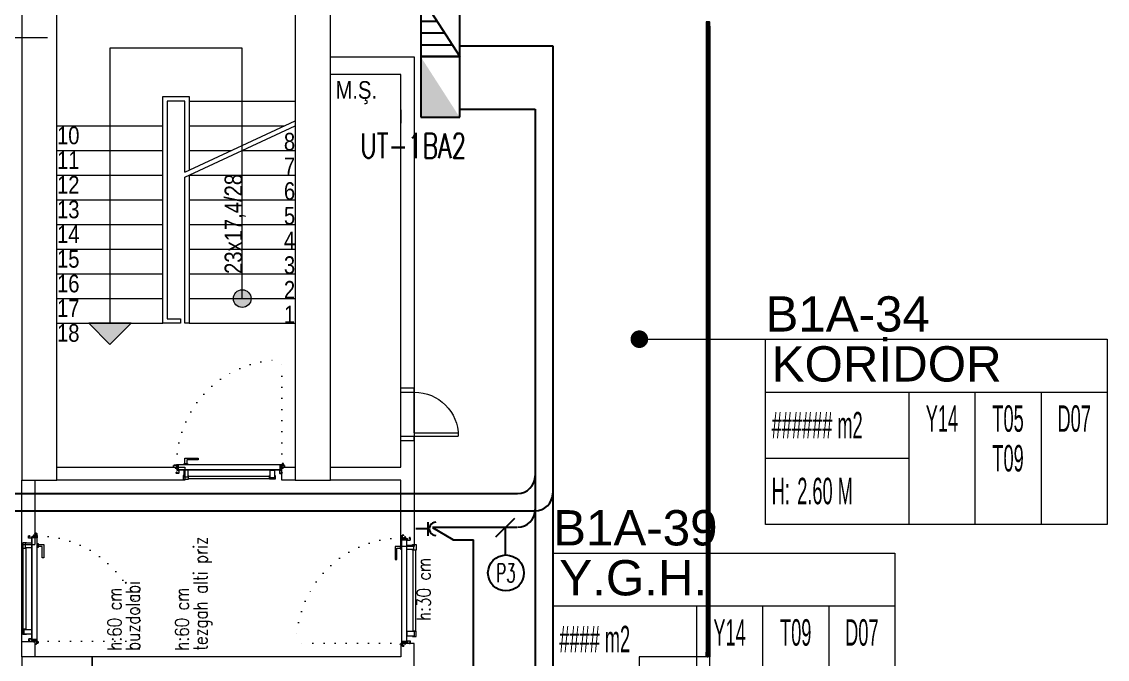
# Model space of a CAD drawing. Header units: metres. Extents: x -13194 to 152406, y -14653 to 29421.
# Drawn here: x 84860 to 86091, y 2477 to 3200 of the extents above; entities that cross this region are included whole.
import ezdxf
from ezdxf.enums import TextEntityAlignment as Align

# ---------------------------------------------------------------- set-up
doc = ezdxf.new("R2010")
doc.units = ezdxf.units.M
doc.header["$LTSCALE"] = 100
doc.header["$MEASUREMENT"] = 0
doc.linetypes.add('DOT2', pattern=[0.125, 0, -0.125])
doc.layers.get('0').update_dxf_attribs({"color": 9, "lineweight": 9})
for name, color, linetype, lineweight in [('0 @ 1', 9, 'Continuous', 9), ('00', 9, 'Continuous', 9), ('01', 9, 'Continuous', 9), ('06D', 9, 'Continuous', 9), ('10', 9, 'Continuous', 9), ('14', 9, 'Continuous', 9), ('15', 9, 'Continuous', 9), ('19', 9, 'Continuous', 9), ('20', 9, 'DOT2', 9), ('21', 9, 'Continuous', 9), ('21_mahal200', 9, 'Continuous', 9), ('25', 9, 'Continuous', 9), ('E-AYDINLATMA VE PRİZ PANOSU', 7, 'Continuous', 30), ('E-KABLO', 7, 'Continuous', 30), ('E-LINYE', 7, 'Continuous', 30), ('E-PRİZ', 7, 'Continuous', 30), ('E-UPS PANOSU', 7, 'Continuous', 30), ('E-YAZI', 7, 'Continuous', 30)]:
    doc.layers.add(name, color=color, linetype=linetype, lineweight=lineweight)
doc.styles.add('Arial', font='arial.ttf', dxfattribs={"height": 2.5})
doc.styles.add('E-YAZI', font='txttw.shx')
doc.styles.add('MuuM_TEXT-ITALIC', font='ARIALNI.TTF')
doc.styles.add('MuuM_TEXT-STANDART', font='ARIALN.TTF')
doc.dimstyles.new('MuuM_DIM200', dxfattribs={"dimscale": 20, "dimtxt": 2, "dimasz": 1, "dimexe": 1, "dimexo": 1, "dimgap": 1, "dimtad": 1, "dimdec": 1, "dimrnd": 0.5, "dimdsep": 46, "dimtxsty": 'MuuM_TEXT-STANDART', "dimblk": 'ARCHTICK', "dimcen": 0, "dimdle": 0.15, "dimclrd": 256, "dimclre": 256, "dimclrt": 256, "dimadec": 0, "dimazin": 0, "dimtfac": 5, "dimtdec": 1, "dimtix": 1, "dimtmove": 2, "dimatfit": 3, "dimldrblk": 'DOT', "dimfxl": 3, "dimfxlon": 1, "dimtolj": 1, "dimlwd": -1, "dimlwe": -1, "dimarcsym": 0})
pattern_1 = [(225, (-604.72494, -2171.82614), (-0.0883883476, 0.0883883476), []), (135, (-604.72494, -2171.82614), (0.0883883476, 0.0883883476), [])]

# ---------------------------------------------------------------- blocks, each defined once
blk = doc.blocks.new('100_PRİZ')
at = {"layer": 'E-PRİZ', "color": 4}
for p, q in [((-1.22, 2.14), (1.28, 2.14)), ((0, 2.4), (0, 0))]:
    blk.add_line(p, q, dxfattribs=at)
blk.add_arc((0, 3.6), 1.2, 180.7551, 0.7551, dxfattribs=at)
blk = doc.blocks.new('100_AYDINLATMA VE PRİZ PANOSU')
at = {"layer": 'E-AYDINLATMA VE PRİZ PANOSU', "color": 4}
for p, q in [((-3.07, 3.95), (3.07, 3.95)), ((-3.07, 0), (-3.07, 3.95)), ((3.07, 3.95), (3.07, 0)), ((3.07, 0), (-3.07, 0))]:
    blk.add_line(p, q, dxfattribs=at)
blk.add_solid([(3.07, 0), (-3.07, 0), (-3.07, 3.95)], dxfattribs=at)
blk = doc.blocks.new('100_UPS PANOSU')
at = {"layer": 'E-UPS PANOSU', "color": 4}
for p, q in [((-3.07, 3.95), (3.07, 3.95)), ((-3.07, 0), (-3.07, 3.95)), ((3.07, 0), (-3.07, 3.95)), ((3.07, 3.95), (3.07, 0)), ((-1.87, 0), (-1.87, 3.18)), ((-0.67, 0), (-0.67, 2.41)), ((0.53, 0), (0.53, 1.63)), ((3.07, 0), (-3.07, 0)), ((1.73, 0), (1.73, 0.86))]:
    blk.add_line(p, q, dxfattribs=at)
blk = doc.blocks.new('p-kolon_80x80')
blk.add_lwpolyline([(-40, -40), (40, -40), (40, 40), (-40, 40)], close=True)
blk = doc.blocks.new('1.Bod.Ara.Sitatik Elk')
at = {"layer": '01'}
blk.add_lwpolyline([(900, -5950), (900, -5950), (900, -5950), (900, -5400), (1170, -5400), (1170, -5950), (1170, -5950), (1170, -5950), (1210, -5950), (1210, -5350), (860, -5350), (860, -5950), (900, -5950)], dxfattribs=at)
for p in [(900, -6190), (1600, -6190)]:
    blk.add_blockref('p-kolon_80x80', p, dxfattribs=at)
blk = doc.blocks.new('0_roomno2')
blk.add_lwpolyline([(19.375, -10.5), (0, -10.5), (0, 0), (19.375, 0)], close=True)
for points in [[(0, -3), (19.375, -3)], [(8.125, -3), (8.125, -10.5)], [(11.875, -3), (11.875, -10.5)], [(15.625, -3), (15.625, -10.5)], [(0, -6.75), (8.125, -6.75)]]:
    blk.add_lwpolyline(points)
at = {"style": 'MuuM_TEXT-STANDART', "width": 0.6}
blk.add_text('H:', height=1.5, dxfattribs=at).set_placement((0.35, -8.608), align=Align.MIDDLE_LEFT)
at = {"style": 'Arial'}
blk.add_attdef('ODANO', (0, 1.17), '', height=2, dxfattribs=at)
blk.add_attdef('MEKANADI', text='', height=2, dxfattribs=at).set_placement((0.35, -3), align=Align.BOTTOM_LEFT)
at = {"style": 'MuuM_TEXT-STANDART', "width": 0.6}
for tag, p in [('M2', (0.35, -4.875)), ('TEMIZTAVANYUKSEKLIGI', (1.8, -8.608))]:
    blk.add_attdef(tag, text='', height=1.5, dxfattribs=at).set_placement(p, align=Align.MIDDLE_LEFT)
for tag, p in [('YER01', (10, -4.5)), ('TAVAN01', (13.75, -4.5)), ('DUVAR01', (17.5, -4.5)), ('YER02', (10, -6.75)), ('TAVAN02', (13.75, -6.75)), ('DUVAR02', (17.5, -6.75)), ('YER03', (10, -9)), ('TAVAN03', (13.75, -9)), ('DUVAR03', (17.5, -9))]:
    blk.add_attdef(tag, text='', height=1.5, dxfattribs=at).set_placement(p, align=Align.MIDDLE_CENTER)
blk = doc.blocks.new('_ArchTick')
at = {"color": 0, "linetype": 'ByBlock', "const_width": 0.15}
blk.add_lwpolyline([(-0.5, -0.5), (0.5, 0.5)], dxfattribs=at)
blk = doc.blocks.new('_Dot')
at = {"color": 0, "linetype": 'ByBlock', "lineweight": -2}
blk.add_line((-0.5, 0), (-1, 0), dxfattribs=at)
at = {"color": 0, "linetype": 'ByBlock', "const_width": 0.5}
blk.add_lwpolyline([(-0.25, 0, 1), (0.25, 0, 1)], format="xyb", close=True, dxfattribs=at)
blk = doc.blocks.new('*U19')
at = {"ltscale": 15}
for p, q in [((-25, 1), (-26, 0)), ((-25, -1), (-26, 0)), ((-23, 1), (-25, 1)), ((-23, 1), (-23, -2)), ((-21, -3), (-18, 3)), ((-21, -3), (-18, 3)), ((-20, -3), (-17, 3)), ((-20, -3), (-16, 3)), ((-18, -3), (-15, 3)), ((-18, -3), (-15, 3)), ((-18, 1), (-18, 2)), ((-17, -3), (-14, 3)), ((-17, -3), (-13, 3)), ((-17, 1), (-17, 2)), ((-15, -3), (-12, 3)), ((-15, -3), (-12, 3)), ((-15, 1), (-15, 2)), ((-14, -3), (-11, 3)), ((-14, -3), (-10, 3)), ((-14, 1), (-14, 2)), ((-12, -3), (-9, 3)), ((-12, -3), (-9, 3)), ((-12, 1), (-12, 2)), ((-11, -3), (-8, 3)), ((-11, -3), (-7, 3)), ((-11, 1), (-11, 2)), ((-9, -3), (-6, 3)), ((-9, -3), (-6, 3)), ((-9, 1), (-9, 2)), ((-8, -3), (-4, 3)), ((-8, -3), (-5, 3)), ((-8, 1), (-8, 2)), ((-6, -3), (-3, 3)), ((-6, -3), (-3, 3)), ((-6, 1), (-6, 2)), ((-5, -3), (-1, 3)), ((-5, -3), (-2, 3)), ((-5, 1), (-5, 2)), ((-3, 1), (-3, 2)), ((0, 4), (-2, 1)), ((-2, 1), (-2, 2)), ((0, 0), (-1, 0)), ((-25, -1), (-23, -2)), ((-9, -2), (-23, -2)), ((-21, -3), (-21, -2)), ((-20, -3), (-19, -2)), ((-20, -2), (-19, -2)), ((-19, -2), (-18, -2)), ((-18, -3), (-18, -2)), ((-17, -3), (-16, -2)), ((-17, -2), (-16, -2)), ((-16, -2), (-15, -2)), ((-15, -3), (-15, -2)), ((-14, -3), (-13, -2)), ((-14, -2), (-13, -2)), ((-13, -2), (-12, -2)), ((-12, -3), (-12, -2)), ((-11, -3), (-10, -2)), ((-11, -2), (-10, -2)), ((-10, -2), (-9, -2)), ((-9, -3), (-9, -2)), ((-8, -2), (-7, -2)), ((-8, -3), (-7, -2)), ((-7, -2), (-6, -2)), ((-6, -3), (-6, -2)), ((-5, -2), (-4, -2)), ((-5, -3), (-4, -2)), ((-4, -2), (-2, -2)), ((0, -4), (-2, -2)), ((0, 0), (-1, 0))]:
    blk.add_line(p, q, dxfattribs=at)
for p, q in [((-7, 1), (-23, 1)), ((-17, 1), (-19, 1)), ((-16, 1), (-17, 1)), ((-14, 1), (-16, 1)), ((-13, 1), (-14, 1)), ((-11, 1), (-13, 1)), ((-10, 1), (-11, 1)), ((-8, 1), (-10, 1)), ((-7, 1), (-8, 1)), ((-5, 1), (-7, 1)), ((-4, 1), (-5, 1)), ((-2, 1), (-4, 1)), ((-2, 1), (-2, 1)), ((0, 0), (0, 4)), ((-2, -2), (-2, -2)), ((0, 0), (0, -4))]:
    blk.add_line(p, q)
for centre, radius, start, end in [((-26, 4), 3.92, 274.361, 322.1025), ((-26, -4), 3.92, 37.8975, 85.639), ((-18, 3), 0.0971, 330.3204, 150.3204), ((-17, 3), 0.0971, 330.3204, 150.3204), ((-15, 3), 0.0971, 330.3204, 150.3204), ((-14, 3), 0.0971, 330.3204, 150.3204), ((-12, 3), 0.0971, 330.3204, 150.3204), ((-11, 3), 0.0971, 330.3204, 150.3204), ((-9, 3), 0.0971, 330.3204, 150.3204), ((-8, 3), 0.0971, 330.3204, 150.3204), ((-6, 3), 0.0971, 330.3204, 150.3204), ((-5, 3), 0.0971, 330.3204, 150.3204), ((-3, 3), 0.0971, 330.3204, 150.3204), ((-2, 3), 0.0971, 330.3204, 150.3204), ((-1, 0), 0.486, 90, 270), ((0, 4), 0.25, 0, 150.0864), ((-21, -3), 0.0971, 150.3204, 330.3204), ((-20, -3), 0.0971, 150.3204, 330.3204), ((-18, -3), 0.0971, 150.3204, 330.3204), ((-17, -3), 0.0971, 150.3204, 330.3204), ((-15, -3), 0.0971, 150.3204, 330.3204), ((-14, -3), 0.0971, 150.3204, 330.3204), ((-12, -3), 0.0971, 150.3204, 330.3204), ((-11, -3), 0.0971, 150.3204, 330.3204), ((-9, -3), 0.0971, 150.3204, 330.3204), ((-8, -3), 0.0971, 150.3204, 330.3204), ((-6, -3), 0.0971, 150.3204, 330.3204), ((-5, -3), 0.0971, 150.3204, 330.3204), ((0, -4), 0.25, 209.9136, 0)]:
    blk.add_arc(centre, radius, start, end, dxfattribs=at)
blk = doc.blocks.new('conta')
at = {"ltscale": 10}
for p, q in [((-2649.9, 5345.5), (-2649.8, 5345.6)), ((-2649.9, 5344.5), (-2649.8, 5344.3)), ((-2649.8, 5344.3), (-2649.7, 5344.3)), ((-2649.7, 5345.4), (-2649.3, 5345.4)), ((-2649.2, 5345.4), (-2649.1, 5345.5)), ((-2649, 5344), (-2648.8, 5343.8)), ((-2648.9, 5344.1), (-2648.7, 5343.9)), ((-2648.8, 5345.1), (-2648.6, 5345.3)), ((-2648.8, 5344.9), (-2648.6, 5345.2)), ((-2648.7, 5343.8), (-2648.7, 5343.8)), ((-2648.6, 5345.3), (-2648.6, 5345.3))]:
    blk.add_line(p, q, dxfattribs=at)
for centre, radius, start, end in [((-2649.8, 5345.5), 0.05, 140.6345, 188.9372), ((-2653, 5345), 3.19, 350.4674, 8.9372), ((-2649.9, 5344.5), 0.02, 170.4674, 213.7451), ((-2649.7, 5345.6), 0.0696, 22.2428, 159.258), ((-2650.9, 5345), 1.24, 340.3382, 16.7772), ((-2649.7, 5344.6), 0.03, 160.3382, 273.2666), ((-2649.7, 5345.4), 0.03, 90, 196.7772), ((-2649.6, 5341.5), 3.01, 80.4362, 93.2666), ((-2649.3, 5345.5), 0.05, 270, 303.0062), ((-2649.2, 5344.1), 0.231, 353.9571, 81.9004), ((-2649.1, 5345.5), 0.03, 4.7972, 123.0062), ((-2649.1, 5344.5), 0.03, 260.4362, 338.7066), ((-2651.2, 5344.8), 2.33, 7.5897, 18.7951), ((-2649, 5345.6), 0.05, 18.7951, 42.1429), ((-2650.2, 5345), 1.27, 338.7066, 23.0418), ((-2648.9, 5344.1), 0.1, 173.9571, 217.2653), ((-2648.8, 5345.1), 0.05, 187.5897, 322.7347), ((-2658.2, 5345.2), 9.36, 353.6857, 357.8537), ((-2648.8, 5344.2), 0.1, 173.6857, 217.2653), ((-2648.8, 5344.8), 0.05, 142.7347, 180.2669), ((-2648.7, 5343.8), 0.05, 217.2653, 307.2653), ((-2648.7, 5343.8), 0.05, 307.2653, 37.2653), ((-2648.6, 5345.3), 0.05, 52.7347, 142.7347), ((-2648.6, 5345.3), 0.05, 322.7347, 52.7347)]:
    blk.add_arc(centre, radius, start, end, dxfattribs=at)
for points, knots in [([(-2649, 5345.6), (-2649, 5345.6), (-2649.1, 5345.7), (-2649.2, 5345.4), (-2649.3, 5345.7), (-2649.4, 5345.5), (-2649.5, 5345.7), (-2649.6, 5345.5), (-2649.7, 5345.6), (-2649.7, 5345.6)], [0.0086373, 0.0086373, 0.0086373, 0.0086373, 0.1097304, 0.3133405, 0.4430081, 0.5658764, 0.7165186, 0.8527974, 0.9648495, 0.9648495, 0.9648495, 0.9648495]), ([(-2649.7, 5344.3), (-2649.7, 5344.3), (-2649.7, 5344.5), (-2649.6, 5344.3), (-2649.3, 5344.4), (-2649.2, 5344.4), (-2649.2, 5344.4)], [0, 0, 0, 0, 0.1008757, 0.3841126, 0.5436166, 0.6906785, 0.6906785, 0.6906785, 0.6906785])]:
    blk.add_open_spline(points, degree=3, knots=knots, dxfattribs=at)
blk = doc.blocks.new('p-yn_sackasa')
at = {"layer": '10', "linetype": 'Continuous'}
for p, q in [((-2.2, 0), (-2.2, -0.2)), ((0, 6.9), (0, 6.2)), ((0, 6.2), (0, 6.9)), ((0.1, 6.9), (0.1, 6.2)), ((0.2, 6.9), (0.2, 6.2)), ((2.7, 7.2), (0.3, 7.2)), ((2.7, 7.2), (0.3, 7.2)), ((2.7, 7), (0.3, 7)), ((0.3, 7), (2.7, 7)), ((0.3, 6.1), (0.8, 6.1)), ((0.7, 6), (0.3, 6)), ((0.3, 5.9), (0.7, 5.9)), ((0.8, 5.9), (0.3, 5.9)), ((0.7, 5.9), (0.7, 6)), ((0.7, -0.7), (0.7, 2.3)), ((0.7, -0.7), (0.7, 2.3)), ((0.8, 5.9), (0.8, 6.1)), ((0.8, -0.7), (0.8, 2.3)), ((0.8, -0.7), (0.8, 2.3)), ((0.9, 2.3), (1, 2.3)), ((0.9, 2.3), (0.9, 2.3)), ((1, 2.5), (1, 2.4)), ((1, 2.5), (1, 2.5)), ((1.1, 2.5), (1.1, 3.7)), ((1.1, 2.5), (1.1, 3.7)), ((1.3, 3.7), (1.3, 2.5)), ((1.3, 2.5), (1.3, 3.7)), ((2.5, 4), (1.4, 4)), ((1.4, 4), (2.5, 4)), ((1.4, 3.8), (2.5, 3.8)), ((2.5, 3.8), (1.4, 3.8)), ((2.5, 3.4), (2.6, 3.7)), ((2.6, 3.7), (2.5, 3.4)), ((2.7, 3.6), (2.6, 3.3)), ((2.7, 3.6), (2.6, 3.3)), ((2.8, 3.3), (2.8, 6.9)), ((2.8, 3.3), (2.8, 6.9)), ((2.9, 3.3), (2.9, 6.9)), ((2.9, 3.3), (2.9, 6.9)), ((-2.9, -1.7), (-2.9, -0.3)), ((-2.9, -0.3), (-2.9, -1.7)), ((-2.8, -0.3), (-2.8, -1.7)), ((-2.8, -0.3), (-2.8, -1.7)), ((-2.2, 0), (-2.7, 0)), ((-2.2, 0), (-2.7, 0)), ((-2.2, -0.1), (-2.7, -0.1)), ((-2.2, -0.2), (-2.7, -0.2)), ((1, -1.8), (-2.7, -1.8)), ((1, -1.9), (-2.7, -1.9)), ((-2.7, -2), (1, -2)), ((1, -2), (-2.7, -2)), ((-2.2, -0.1), (-2.2, 0)), ((0.9, -0.8), (1, -0.8)), ((0.9, -0.8), (0.9, -0.8)), ((1, -0.9), (1, -0.9)), ((1, -0.9), (1, -0.9)), ((1.1, -1), (1.1, -1.7)), ((1.1, -1), (1.1, -1.7)), ((1.3, -1), (1.3, -1.7)), ((1.3, -1), (1.3, -1.7))]:
    blk.add_line(p, q, dxfattribs=at)
for points in [[(0.1, 2.1), (0.7, 2.1), (0.7, -0.5), (0.1, -0.5)], [(0.1, 2.1), (0.4, 2.1), (0.4, -0.5), (0.1, -0.5)]]:
    blk.add_lwpolyline(points, close=True, dxfattribs=at)
for centre, radius, start, end in [((0.3, 6.9), 0.249, 90, 180), ((0.3, 6.9), 0.261, 90, 180), ((0.3, 6.2), 0.249, 181.345, 271.3502), ((0.3, 6.2), 0.261, 180, 270), ((0.3, 6.9), 0.122, 90, 180), ((0.3, 6.2), 0.122, 180, 270), ((0.3, 6.9), 0.11, 90, 180), ((0.3, 6.2), 0.11, 180, 270), ((0.9, 2.3), 0.206, 63.2169, 180), ((0.9, 2.3), 0.219, 63.2153, 180), ((0.9, 2.3), 0.0801, 63.215, 180), ((0.9, 2.3), 0.0674, 63.2144, 180), ((1, 2.5), 0.219, 243.2148, 0), ((1, 2.5), 0.0801, 243.2203, 0), ((1, 2.5), 0.206, 243.2197, 0), ((1, 2.5), 0.0674, 243.2129, 0), ((1.4, 3.7), 0.24, 90, 180), ((1.4, 3.7), 0.253, 90, 180), ((1.4, 3.7), 0.114, 90, 180), ((1.4, 3.7), 0.101, 90, 180), ((2.5, 3.7), 0.249, 342.8613, 90), ((2.5, 3.7), 0.261, 342.8602, 90), ((2.5, 3.7), 0.122, 342.8607, 90), ((2.5, 3.7), 0.11, 342.8621, 90), ((2.7, 3.3), 0.232, 162.8601, 0), ((2.7, 3.3), 0.219, 162.8613, 0), ((2.7, 3.3), 0.0927, 162.8605, 0), ((2.7, 3.3), 0.0801, 162.8624, 0), ((2.7, 6.9), 0.249, 0, 90), ((2.7, 6.9), 0.261, 0, 90), ((2.7, 6.9), 0.122, 0, 90), ((2.7, 6.9), 0.11, 0, 90), ((-2.7, -0.3), 0.24, 90, 180), ((-2.7, -0.3), 0.253, 90, 180), ((-2.7, -1.7), 0.24, 180, 270), ((-2.7, -1.7), 0.253, 180, 270), ((-2.7, -0.3), 0.114, 90, 180), ((-2.7, -0.3), 0.101, 90, 180), ((-2.7, -1.7), 0.114, 180, 270), ((-2.7, -1.7), 0.101, 180, 270), ((0.9, -0.7), 0.206, 180, 296.7851), ((0.9, -0.7), 0.219, 180, 296.785), ((0.9, -0.7), 0.0674, 180, 180.5245), ((0.9, -0.7), 0.0801, 180, 296.785), ((0.9, -0.7), 0.0674, 180, 296.7871), ((1, -1), 0.219, 0, 116.7854), ((1, -1), 0.206, 0, 116.7836), ((1, -1), 0.0801, 0, 116.7811), ((1, -1), 0.0674, 0, 116.7871), ((1, -1.7), 0.114, 270, 0), ((1, -1.7), 0.24, 270, 0), ((1, -1.7), 0.101, 270, 0), ((1, -1.7), 0.253, 270, 0)]:
    blk.add_arc(centre, radius, start, end, dxfattribs=at)
at = {"layer": '10', "xscale": 0.0842696629213483, "yscale": 0.0842696629213483, "zscale": 0.0842696629213483}
blk.add_blockref('*U19', (1, 1.3), dxfattribs=at)
at = {"layer": '14', "xscale": -0.7887640449438696, "yscale": 0.7887640449438696, "zscale": 0.7887640449438204, "rotation": 90}
blk.add_blockref('conta', (4217.8, -2086.4), dxfattribs=at)
blk = doc.blocks.new('*U406')
at = {"layer": '06D'}
for points in [[(8.5, 9.6), (7.9, 9.6), (7.9, 13.6, -0.414214), (8.2, 13.9), (13.7, 13.9, -0.414214), (14.1, 13.6), (14.1, 9.6), (13.5, 9.6)], [(111.5, 9.6), (112.1, 9.6), (112.1, 13.6, 0.414214), (111.7, 13.9), (106.2, 13.9, 0.414214), (105.9, 13.6), (105.9, 9.6), (106.5, 9.6)]]:
    blk.add_lwpolyline(points, format="xyb", dxfattribs=at)
for points in [[(105.9, 13.3), (14.1, 13.3), (14.1, 10.2), (105.9, 10.2)], [(8.5, 10.9), (13.5, 10.9), (13.5, 3.4), (8.5, 3.4)], [(111.5, 12.1), (106.5, 12.1), (106.5, 3.4), (111.5, 3.4)]]:
    blk.add_lwpolyline(points, close=True, dxfattribs=at)
for points in [[(8.8, -2.6), (8.8, -3.8), (13.2, -3.8), (13.2, -2.6), (8.8, -2.6)], [(9.9, -3.8), (9.9, -10.1), (24.9, -10.1), (24.9, -8.2), (12.1, -8.2), (12.1, -8.2), (12.1, -3.8), (9.9, -3.8)]]:
    blk.add_lwpolyline(points, dxfattribs=at)
at = {"layer": '10', "ltscale": 10}
for p, q in [((1, 0.7), (2, 1.3)), ((1, 0.7), (2, 1.3)), ((2, 0.3), (1, 0.3)), ((2, 0.3), (1, 0.3)), ((2, 0.1), (1, 0.1)), ((2, 0.1), (1, 0.1)), ((2, 1.8), (2, 1.3)), ((2.3, 1.8), (2, 1.8)), ((2, 1.8), (2, 1.3)), ((2.3, 1.8), (2, 1.8)), ((2, 1.3), (2, -0.2)), ((2, 1.3), (2, -0.2)), ((2.3, -2.2), (2.3, 3.3)), ((2.3, 1.3), (2.3, 1.8)), ((2.3, 1.3), (2.3, 1.8)), ((2.3, -0.2), (2.3, 1.3)), ((2.3, -0.2), (2.3, 1.3)), ((117.6, 3.4), (2.4, 3.4)), ((2.4, -2.3), (2.4, 3.2)), ((117.5, 3.3), (2.5, 3.3)), ((117.5, -2.3), (117.5, 3.2)), ((117.7, -2.2), (117.7, 3.3)), ((117.7, 1.8), (117.7, 0.3)), ((118, 1.8), (117.7, 1.8)), ((117.7, 0.3), (117.7, -0.2)), ((118, 0.3), (118, 1.8)), ((118, 1.5), (119, 1.5)), ((118, 1.3), (119, 1.3)), ((119, 0.9), (118, 0.3)), ((118, -0.2), (118, 0.3)), ((0.3, -2.5), (0.3, -2.3)), ((0.4, -2.2), (2.2, -2.2)), ((0.4, -2.4), (0.4, -2.4)), ((119.6, -2.6), (0.4, -2.6)), ((119.5, -2.4), (0.5, -2.4)), ((0.5, -2.4), (2.3, -2.4)), ((2, -0.2), (2.3, -0.2)), ((2, -0.2), (2.3, -0.2)), ((119.5, -2.4), (117.6, -2.4)), ((117.7, -0.2), (118, -0.2)), ((119.6, -2.2), (117.7, -2.2)), ((119.5, -2.4), (119.5, -2.4)), ((119.7, -2.5), (119.7, -2.3)), ((120.8, -2), (120.8, -2.4)), ((120.8, -2), (120.8, -2.4)), ((121.1, -2), (121.1, -2.4)), ((121.1, -2), (121.1, -2.4)), ((121.2, -2.2), (121.1, -2.2)), ((121.2, -2.2), (121.1, -2.2)), ((121.2, -2.2), (121.2, -2.3)), ((121.2, -2.2), (121.2, -2.3)), ((121.6, -2.7), (121.7, -2.6)), ((121.6, -2.7), (121.7, -2.6))]:
    blk.add_line(p, q, dxfattribs=at)
blk.add_circle((120.9, -3.3), 0.843, dxfattribs=at)
blk.add_circle((120.9, -3.3), 0.843, dxfattribs=at)
for centre, radius, start, end in [((2.4, 3.3), 0.141, 104.9271, 165.0729), ((117.5, 3.2), 0.05, 0, 90), ((117.6, 3.3), 0.1, 0, 90), ((0.4, -2.3), 0.1, 90, 180), ((0.4, -2.5), 0.1, 180, 270), ((0.5, -2.4), 0.005, 180, 270), ((0.5, -2.4), 0.005, 90, 180), ((2.2, -2.2), 0.05, 270, 0), ((2.3, -2.3), 0.1, 270, 0), ((117.6, -2.3), 0.1, 180, 270), ((117.7, -2.2), 0.05, 180, 270), ((119.5, -2.4), 0.005, 270, 360), ((119.5, -2.4), 0.005, 0, 90), ((119.6, -2.3), 0.1, 0, 90), ((119.6, -2.5), 0.1, 270, 0), ((120.4, -2.3), 0.302, 285.5524, 60.0315), ((120.4, -2.3), 0.302, 285.5524, 60.0315), ((120.4, -2.3), 0.428, 336.352, 37.621), ((120.4, -2.3), 0.428, 336.352, 37.621), ((120.9, -3.3), 1.01, 39.4092, 74.2861), ((120.9, -3.3), 1.01, 39.4092, 74.2861)]:
    blk.add_arc(centre, radius, start, end, dxfattribs=at)
at = {"layer": '20'}
blk.add_lwpolyline([(119.7, -2.4), (119.7, -121.8, -0.414214), (0.3, -2.4, 1)], format="xyb", dxfattribs=at)
blk.add_blockref('p-yn_sackasa', (0, 0))
at = {"xscale": -1}
blk.add_blockref('p-yn_sackasa', (120, 0), dxfattribs=at)
blk = doc.blocks.new('merd-1.ara')
at = {"layer": '19'}
h = blk.add_hatch(color=256, dxfattribs=at)
h.dxf.hatch_style = 1
edge = h.paths.add_edge_path()
edge.add_arc((210, -344), 10, 0, 360)
h = blk.add_hatch(color=256, dxfattribs=at)
h.dxf.hatch_style = 1
h.paths.add_polyline_path([(84, -372), (36, -372), (60, -396)])
at = {"layer": '19', "linetype": 'Continuous'}
for points in [[(210, -344), (210, -120), (210, -60), (60, -60), (60, -372)], [(145, -200.7), (145, -120), (125, -120), (125, -120), (125, -367), (140, -367), (140, -372), (120, -372), (120, -367), (120, -115), (120, -115), (150, -115), (150, -198.4)], [(150, -120), (270, -120)], [(145, -200.7), (270, -142.4)], [(0, -148), (120, -148)], [(145, -206.3), (270, -148)], [(150, -148), (258, -148)], [(0, -176), (120, -176)], [(150, -176), (198, -176)], [(210, -176), (270, -176)], [(0, -204), (120, -204)], [(150, -204), (270, -204)], [(0, -232), (120, -232)], [(150, -232), (270, -232)], [(0, -260), (120, -260)], [(150, -260), (270, -260)], [(0, -288), (120, -288)], [(150, -288), (270, -288)], [(0, -316), (120, -316)], [(150, -316), (270, -316)], [(0, -344), (120, -344)], [(150, -344), (270, -344)], [(0, -372), (120, -372)], [(150, -372), (270, -372)]]:
    blk.add_lwpolyline(points, dxfattribs=at)
at = {"layer": '19'}
for points in [[(145, -206.3), (270, -148)], [(150, -204), (150, -372), (150, -372), (145, -372), (145, -372), (145, -206.3)]]:
    blk.add_lwpolyline(points, dxfattribs=at)
blk.add_lwpolyline([(84, -372), (36, -372), (60, -396)], close=True, dxfattribs=at)
blk.add_circle((210, -344), 10, dxfattribs=at)
at = {"layer": '21', "style": 'MuuM_TEXT-STANDART'}
for s, p in [('10', (0, -168.9)), ('11', (0, -196.9)), ('12', (0, -224.9)), ('13', (0, -252.9)), ('14', (0, -280.9)), ('15', (0, -308.9)), ('16', (0, -336.9)), ('17', (0, -364.9)), ('18', (0, -392.9))]:
    blk.add_text(s, height=20, dxfattribs=at).set_placement(p)
for s, p in [('8', (270, -176)), ('7', (270, -204)), ('6', (270, -232)), ('5', (270, -260)), ('4', (270, -288)), ('3', (270, -316)), ('2', (270, -344)), ('1', (270, -372))]:
    blk.add_text(s, height=20, dxfattribs=at).set_placement(p, align=Align.RIGHT)
blk.add_text('23x17,4/28', height=20, rotation=90, dxfattribs=at).set_placement((210, -202.6), align=Align.RIGHT)
blk = doc.blocks.new('p-strahle-alüminyumdoğramaprofili')
at = {"layer": '10'}
h = blk.add_hatch(dxfattribs=at)
h.set_pattern_fill('NET', color=256, angle=315, style=0)
h.set_pattern_definition(pattern_1)
h.paths.add_polyline_path([(-4.6, 2.6), (-4.7, 2.6), (-4.7, 2.8), (-4.7, 2.8), (-4.7, 2.8), (-4.7, 2.9), (-5, 2.9), (-5, 2.8), (-4.9, 2.8), (-5, 2.6), (-5.1, 2.7), (-5.2, 2.3), (-5.1, 2.3), (-5.1, 2.3), (-5, 2.5, 0.2599), (-4.9, 2.3), (-4.7, 2.3, 0.382682)])
h.paths.add_polyline_path([(-4.9, 2.5), (-4.7, 2.5, -2.16717)], flags=16)
h = blk.add_hatch(dxfattribs=at)
h.set_pattern_fill('NET', color=256, angle=315, style=0)
h.set_pattern_definition(pattern_1)
h.paths.add_polyline_path([(-4.6, 0.9), (-4.7, 0.9), (-4.7, 0.8), (-4.7, 0.7), (-4.7, 0.7), (-4.7, 0.6), (-5, 0.6), (-5, 0.7), (-4.9, 0.7), (-5, 0.9), (-5.1, 0.9), (-5.2, 1.2), (-5.1, 1.2), (-5.1, 1.2), (-5, 1, -0.2599), (-4.9, 1.2), (-4.7, 1.2, -0.382682)])
h.paths.add_polyline_path([(-4.9, 1), (-4.7, 1, 2.16717)], flags=16)
h = blk.add_hatch(dxfattribs=at)
h.set_pattern_fill('NET', color=256, angle=315, style=0)
h.set_pattern_definition([(225, (-608.45214, -2173.53612), (-0.0883883476, 0.0883883476), []), (135, (-608.45214, -2173.53612), (0.0883883476, 0.0883883476), [])])
h.paths.add_polyline_path([(-3.5, 2.3), (-3.5, 2.6), (-4.5, 2.6), (-4.5, 2.3)])
h = blk.add_hatch(dxfattribs=at)
h.set_pattern_fill('NET', color=256, angle=315, style=0)
h.set_pattern_definition([(225, (-608.45214, -2180.04526), (-0.0883883476, 0.0883883476), []), (135, (-608.45214, -2180.04526), (0.0883883476, 0.0883883476), [])])
h.paths.add_polyline_path([(-3.5, 0.9), (-3.5, 1.2), (-4.5, 1.2), (-4.5, 0.9)])
h = blk.add_hatch(dxfattribs=at)
h.set_pattern_fill('NET', color=256, angle=315, style=0)
h.set_pattern_definition([(225, (-629.50454, -2177.58922), (-0.0883883476, 0.0883883476), []), (135, (-629.50454, -2177.58922), (0.0883883476, 0.0883883476), [])])
h.paths.add_polyline_path([(0, 0.7), (0, 1.7), (-0.2, 1.7), (-0.2, 0.7)])
for points in [[(-5.1, 2.7), (-5.2, 2.3)], [(-5.1, 0.9), (-5.2, 1.2)], [(-4.9, 3.6), (-4.9, 3.2), (-4.6, 3.2), (-4.6, 2.9), (-4.5, 2.9), (-4.6, 2.6), (-4.7, 2.6), (-4.7, 2.8), (-4.7, 2.8), (-4.7, 2.8), (-4.7, 3), (-5, 3), (-5, 2.8), (-4.9, 2.8), (-5, 2.6), (-5.1, 2.7), (-5.1, 3.8), (-0.1, 3.8)], [(-5, 2.5), (-5.1, 2.3), (-5.1, 2.3)], [(-5, 1), (-5.1, 1.2), (-5.1, 1.2)], [(-4.7, 2.9), (-5, 2.9)], [(-4.7, 0.6), (-5, 0.6)], [(-2.8, 0.2), (-2.7, 0.2), (-2.7, 0), (-4.9, 0), (-4.9, 0.2), (-4.6, 0.2), (-4.6, 0.7), (-2.7, 0.7)], [(-4.5, 2.9), (-4.5, 2.9), (-4.5, 2.3)], [(-4.5, 0.9), (-4.5, 0.9), (-4.5, 1.3)], [(-3.5, 2.3), (-3.5, 2.6)], [(-3.5, 1.3), (-3.5, 0.9)], [(-2.1, 0.9), (-2.1, 2.6)], [(-0.2, 0.7), (0, 0.7), (0, 1.7)], [(-0.2, 1.7), (0, 1.7)]]:
    blk.add_lwpolyline(points, dxfattribs=at)
for points in [[(-0.2, 2.7), (-0.2, 2.2), (0, 2.2), (0, 2.1), (-0.2, 2.1), (-0.2, 0.4), (0, 0.4), (0, 0), (-0.1, 0), (-0.1, -0.2), (-5.1, -0.2), (-5.1, 0.9), (-5, 0.9), (-4.9, 0.7), (-5, 0.7), (-5, 0.3), (-4.7, 0.3), (-4.7, 0.9), (-4.6, 0.9), (-4.5, 0.9), (-1.3, 0.9), (-1.2, 1.2), (-0.9, 1.2), (-0.9, 0.6), (-0.6, 0.6), (-0.6, 2.7)], [(-2, 0.8), (-1.4, 0.8), (-1.4, 0.1), (-1.3, 0), (-1.3, 0), (-2.1, 0), (-2.1, 0.1), (-2, 0.2)]]:
    blk.add_lwpolyline(points, close=True, dxfattribs=at)
for points in [[(-0.6, 3.3), (-0.6, 3.6), (-4.9, 3.6), (-4.9, 3.6, 0.561743), (-5, 3.7, 0.595966), (-4.9, 3.6, -2.204878)], [(-4.7, 2.5), (-4.9, 2.5, 1)], [(-4.7, 1), (-4.9, 1, -1)], [(-4.6, 2.9), (-4.5, 3.4, -0.833203), (-4.2, 3.4, -0.447088)], [(-4.5, 2.6), (-1.2, 2.6, -0.414214), (-0.9, 2.2), (-0.9, 1.2)], [(-4.2, 3.4), (-4.2, 3, 0.414214), (-4.1, 2.9), (-0.8, 2.9), (-0.8, 3.6)], [(-2.7, 0.7), (-2.7, 0.3), (-2.8, 0.3, 1), (-2.8, 0.2, -1)], [(-0.1, 3.8), (-0.1, 3.6), (-0.5, 3.6), (-0.5, 3.1, -1), (-0.7, 3.1)], [(-0.7, 3.1, -0.305404), (-0.6, 3.3, -5.773092)]]:
    blk.add_lwpolyline(points, format="xyb", dxfattribs=at)
for centre, radius, start, end in [((-4.7, 2.5), 0.253, 168.6676, 234.1258), ((-4.7, 1.1), 0.253, 125.8742, 191.3324), ((-4.8, 2.4), 0.125, 139.5402, 40.4598), ((-4.8, 1.1), 0.125, 319.5402, 220.4598), ((-4.8, 2.5), 0.273, 305.9738, 36.4289), ((-4.8, 1), 0.273, 323.5711, 54.0262)]:
    blk.add_arc(centre, radius, start, end, dxfattribs=at)
blk = doc.blocks.new('0_elevationtarget-p-bk')
h = blk.add_hatch(color=250)
h.paths.add_polyline_path([(1.875, 0, 0.414214), (0, 1.875), (0, 0)])
h.paths.add_polyline_path([(0, 0), (-1.875, 0, 0.414214), (0, -1.875)])
blk.add_line((0, -2.625), (0, 2.625))
blk.add_lwpolyline([(12.453, 0), (-3, 0)])
blk.add_circle((0, 0), 1.875)
at = {"style": 'Arial'}
blk.add_attdef('BITMISKOT', text='', height=2, dxfattribs=at).set_placement((4.5, 0), align=Align.BOTTOM_LEFT)
at = {"style": 'MuuM_TEXT-ITALIC'}
blk.add_attdef('FINISHINGFLOORLEVEL', text='', height=2, dxfattribs=at).set_placement((4.5, -0.592), align=Align.TOP_LEFT)
blk = doc.blocks.new('ttttttttttttt')
for points in [[(3983.5, -30733.6), (3983.5, -30748.6)], [(3988.5, -30733.6), (3983.5, -30733.6)], [(3988.5, -30733.6), (3988.5, -30748.6)], [(4043.5, -30733.6), (4038.5, -30733.6)], [(4038.5, -30733.6), (4038.5, -30748.6)], [(4043.5, -30733.6), (4043.5, -30748.6)], [(3988.5, -30748.6), (3983.5, -30748.6)], [(4034.5, -30748.6), (3988.5, -30748.6)], [(4034.5, -30748.6), (4034.5, -30798.6)], [(4034.5, -30748.6), (4038.5, -30748.6)], [(4043.5, -30748.6), (4038.5, -30748.6)], [(4038.5, -30748.6), (4038.5, -30798.6)]]:
    blk.add_lwpolyline(points)
blk.add_arc((4038.5, -30748.6), 50, 180, 270)
blk = doc.blocks.new('1.Bod.Ara.Mimari Elk')
at = {"layer": '00'}
for p, q in [((1640, -6310), (1640, -5430)), ((860, -6022.67), (875, -6022.67)), ((860, -6132.85), (875, -6132.85))]:
    blk.add_line(p, q, dxfattribs=at)
for points in [[(1210, -5470), (1305, -5470), (1305, -6025), (1290, -6025), (1290, -5950), (1210, -5950), (1210, -5935), (1290, -5935), (1290, -5490), (1210, -5490)], [(1045, -5950), (900, -5950), (900, -5935), (1045, -5935)], [(1170, -5950), (1155, -5950), (1155, -5935), (1170, -5935)], [(1305, -6150), (1305, -6150), (1305, -6135), (1290, -6135), (1290, -6150), (940, -6150), (940, -6165), (1305, -6165), (1305, -6150), (1305, -6150)]]:
    blk.add_lwpolyline(points, close=True, dxfattribs=at)
for points in [[(860, -6136.49), (860, -5950), (875, -5950), (875, -6022.67)], [(875, -6132.85), (875, -6150), (860, -6150), (860, -6132.85)]]:
    blk.add_lwpolyline(points, dxfattribs=at)
at = {"layer": '06D'}
for points in [[(1636, -5435.11), (1636, -6144.94)], [(1640, -5435.11), (1640, -6144.95)]]:
    blk.add_lwpolyline(points, dxfattribs=at)
at = {"layer": '15'}
for points in [[(1637.5, -6147.94), (1637.5, -5432.11)], [(1638.5, -5432.11), (1638.5, -6147.94)]]:
    blk.add_lwpolyline(points, dxfattribs=at)
at = {"layer": '25'}
blk.add_line((1290, -5530), (1290, -5545), dxfattribs=at)
blk.add_blockref('merd-1.ara', (900, -5400))
at = {"xscale": -1, "rotation": 90}
blk.add_blockref('ttttttttttttt', (-29443.6, -1861.51), dxfattribs=at)
at = {"layer": '0 @ 1', "linetype": 'Continuous', "xscale": -1, "rotation": 270}
blk.add_blockref('p-strahle-alüminyumdoğramaprofili', (1636.24, -5430.03), dxfattribs=at)
at = {"layer": '0 @ 1', "linetype": 'Continuous', "rotation": 270}
blk.add_blockref('p-strahle-alüminyumdoğramaprofili', (1636.24, -6150.11), dxfattribs=at)
at = {"layer": '10', "xscale": -1}
for p, rotation in [((1035.15, -5935), 180), ((875, -6012.84), 90)]:
    blk.add_blockref('*U406', p, dxfattribs=dict(at, rotation=rotation))
at = {"layer": '10', "rotation": 270}
blk.add_blockref('*U406', (1293.36, -6015), dxfattribs=at)
at = {"layer": '21'}
ref = blk.add_blockref('0_elevationtarget-p-bk', (640.08, -5448.2), dxfattribs=dict(at, xscale=20, yscale=20, zscale=20))
ref.add_attrib('BITMISKOT', ' -3.90', dxfattribs={"layer": '0', "height": 40, "style": 'Arial'}).set_placement((692.09, -5448.2), align=Align.BOTTOM_LEFT)
ref.add_attrib('FINISHINGFLOORLEVEL', ' -4.00', dxfattribs={"layer": '0', "height": 40, "style": 'MuuM_TEXT-ITALIC'}).set_placement((692.52, -5460.04), align=Align.TOP_LEFT)
at = {"layer": '21_mahal200'}
ref = blk.add_blockref('0_roomno2', (1703.23, -5790), dxfattribs=dict(at, xscale=20, yscale=20, zscale=20))
ref.add_attrib('ODANO', 'B1A-34', (1703.23, -5781.36), dxfattribs={"layer": '0', "height": 40, "style": 'Arial'})
ref.add_attrib('MEKANADI', 'KORİDOR', dxfattribs={"layer": '0', "height": 40, "style": 'Arial'}).set_placement((1710.23, -5850), align=Align.BOTTOM_LEFT)
ref.add_attrib('M2', '###### m2', dxfattribs={"layer": '0', "height": 30, "style": 'MuuM_TEXT-STANDART', "width": 0.6}).set_placement((1710.23, -5887.5), align=Align.MIDDLE_LEFT)
ref.add_attrib('TEMIZTAVANYUKSEKLIGI', '2.60 M', dxfattribs={"layer": '0', "height": 30, "style": 'MuuM_TEXT-STANDART', "width": 0.6}).set_placement((1739.23, -5962.16), align=Align.MIDDLE_LEFT)
ref.add_attrib('YER01', 'Y14', dxfattribs={"layer": '0', "height": 30, "style": 'MuuM_TEXT-STANDART', "width": 0.6}).set_placement((1903.23, -5880), align=Align.MIDDLE_CENTER)
ref.add_attrib('TAVAN01', 'T05', dxfattribs={"layer": '0', "height": 30, "style": 'MuuM_TEXT-STANDART', "width": 0.6}).set_placement((1978.23, -5880), align=Align.MIDDLE_CENTER)
ref.add_attrib('DUVAR01', 'D07', dxfattribs={"layer": '0', "height": 30, "style": 'MuuM_TEXT-STANDART', "width": 0.6}).set_placement((2053.23, -5880), align=Align.MIDDLE_CENTER)
ref.add_attrib('TAVAN02', 'T09', dxfattribs={"layer": '0', "height": 30, "style": 'MuuM_TEXT-STANDART', "width": 0.6}).set_placement((1978.23, -5925), align=Align.MIDDLE_CENTER)
ref = blk.add_blockref('0_roomno2', (1462.5, -6032.5), dxfattribs=dict(at, xscale=20, yscale=20, zscale=20))
ref.add_attrib('ODANO', 'B1A-39', (1462.5, -6023.86), dxfattribs={"layer": '0', "height": 40, "style": 'Arial'})
ref.add_attrib('MEKANADI', 'Y.G.H.', dxfattribs={"layer": '0', "height": 40, "style": 'Arial'}).set_placement((1469.5, -6092.5), align=Align.BOTTOM_LEFT)
ref.add_attrib('M2', '#### m2', dxfattribs={"layer": '0', "height": 30, "style": 'MuuM_TEXT-STANDART', "width": 0.6}).set_placement((1469.5, -6130), align=Align.MIDDLE_LEFT)
ref.add_attrib('TEMIZTAVANYUKSEKLIGI', '3.40 M', dxfattribs={"layer": '0', "height": 30, "style": 'MuuM_TEXT-STANDART', "width": 0.6}).set_placement((1498.5, -6204.66), align=Align.MIDDLE_LEFT)
ref.add_attrib('YER01', 'Y14', dxfattribs={"layer": '0', "height": 30, "style": 'MuuM_TEXT-STANDART', "width": 0.6}).set_placement((1662.5, -6122.5), align=Align.MIDDLE_CENTER)
ref.add_attrib('TAVAN01', 'T09', dxfattribs={"layer": '0', "height": 30, "style": 'MuuM_TEXT-STANDART', "width": 0.6}).set_placement((1737.5, -6122.5), align=Align.MIDDLE_CENTER)
ref.add_attrib('DUVAR01', 'D07', dxfattribs={"layer": '0', "height": 30, "style": 'MuuM_TEXT-STANDART', "width": 0.6}).set_placement((1812.5, -6122.5), align=Align.MIDDLE_CENTER)
at = {"layer": '21', "style": 'MuuM_TEXT-STANDART'}
blk.add_text('M.Ş.', height=20, dxfattribs=at).set_placement((1215.78, -5517.41))
at = {"layer": '21_mahal200'}
blk.add_leader([(1560.21, -5790), (1703.23, -5790)], dimstyle='MuuM_DIM200', override={"dimasz": 1, "dimfxl": 10}, dxfattribs=at)

msp = doc.modelspace()

# ---------------------------------------------------------------- linework, layer by layer
at = {"layer": 'E-KABLO', "color": 4}
for p, q in [((85356.5, 3172.5), (85462.1, 3172.5)), ((85462.1, 3172.5), (85462.1, 958.2)), ((84391.8, 2645.3), (85442, 2645.3))]:
    msp.add_line(p, q, dxfattribs=at)
at = {"layer": 'E-KABLO', "color": 6}
for p, q in [((85356.5, 3100.9), (85442.1, 3100.9)), ((85442.1, 3100.9), (85442.1, 973.5)), ((84397.8, 2665.1), (85422.1, 2665.1)), ((85421.3, 2626.4), (85325.9, 2626.4)), ((85325.9, 2626.4), (85348.7, 2612.9)), ((85348.9, 2612.4), (85372.1, 2612.4)), ((85372.1, 2235.5), (85372.1, 2612.4))]:
    msp.add_line(p, q, dxfattribs=at)
for centre in [(85422.1, 2685.1), (85422.1, 2646.8)]:
    msp.add_arc(centre, 20, 270, 0, dxfattribs=at)
at = {"layer": 'E-KABLO', "color": 4}
msp.add_arc((85442, 2665.3), 20, 270, 0, dxfattribs=at)
at = {"layer": 'E-LINYE', "color": 7, "linetype": 'Continuous'}
for p, q in [((85397.7, 2615.8), (85418.9, 2637)), ((85408.3, 2595.3), (85408.3, 2626.4))]:
    msp.add_line(p, q, dxfattribs=at)
msp.add_circle((85409, 2574.9), 20.4, dxfattribs=at)

# ---------------------------------------------------------------- block references
for name in ['1.Bod.Ara.Mimari Elk', '1.Bod.Ara.Sitatik Elk']:
    msp.add_blockref(name, (84000, 8630))
at = {"layer": 'E-AYDINLATMA VE PRİZ PANOSU', "xscale": -11.19999999999999, "yscale": 11.19999999999999, "zscale": 11.19999999999999, "rotation": 269.9999999951332}
msp.add_blockref('100_AYDINLATMA VE PRİZ PANOSU', (85312.3, 3126), dxfattribs=at)
at = {"layer": 'E-PRİZ', "xscale": 6.3, "yscale": 6.3, "zscale": 6.3, "rotation": 270}
msp.add_blockref('100_PRİZ', (85306.9, 2625), dxfattribs=at)
at = {"layer": 'E-UPS PANOSU', "xscale": -11.19999999999999, "yscale": 11.19999999999999, "zscale": 11.19999999999999, "rotation": 269.9999999951332}
msp.add_blockref('100_UPS PANOSU', (85312.3, 3194.8), dxfattribs=at)

# ---------------------------------------------------------------- texts
at = {"layer": 'E-AYDINLATMA VE PRİZ PANOSU', "color": 4, "style": 'E-YAZI', "width": 0.7}
msp.add_text('UT-1BA2', height=28, rotation=360, dxfattribs=at).set_placement((85243.9, 3045.4))
at = {"layer": 'E-LINYE', "color": 3, "linetype": 'Continuous', "style": 'E-YAZI', "width": 0.6}
msp.add_text('P3', height=21, dxfattribs=at).set_placement((85409, 2574.9), align=Align.MIDDLE_CENTER)
at = {"layer": 'E-YAZI', "color": 3, "style": 'E-YAZI', "width": 0.8}
for s, p in [('tezgah alti priz', (85070.5, 2486.9, 0)), ('h:30 cm', (85323.6, 2520.7)), ('buzdolabi', (84993.9, 2486.9, 0)), ('h:60 cm', (84973, 2486.9, 0)), ('h:60 cm', (85049.5, 2486.9, 0))]:
    msp.add_text(s, height=15.68, rotation=90, dxfattribs=at).set_placement(p)

doc.saveas('drawing.dxf')
